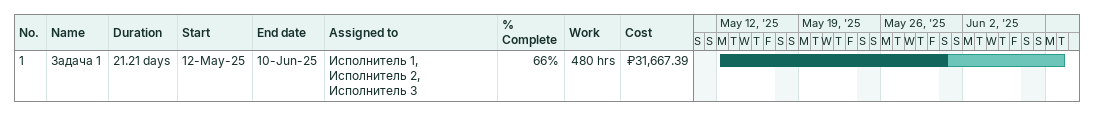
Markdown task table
| ID | Task | Duration | Start | Finish | Resources | % complete | Work (h) | Cost (₽) |
|---|---|---|---|---|---|---|---|---|
| 1 | Задача 1 | 21.21d | 2025-05-12 | 2025-06-10 | Исполнитель 1, Исполнитель 2, Исполнитель 3 | 66 | 480 | 31667.39 |
